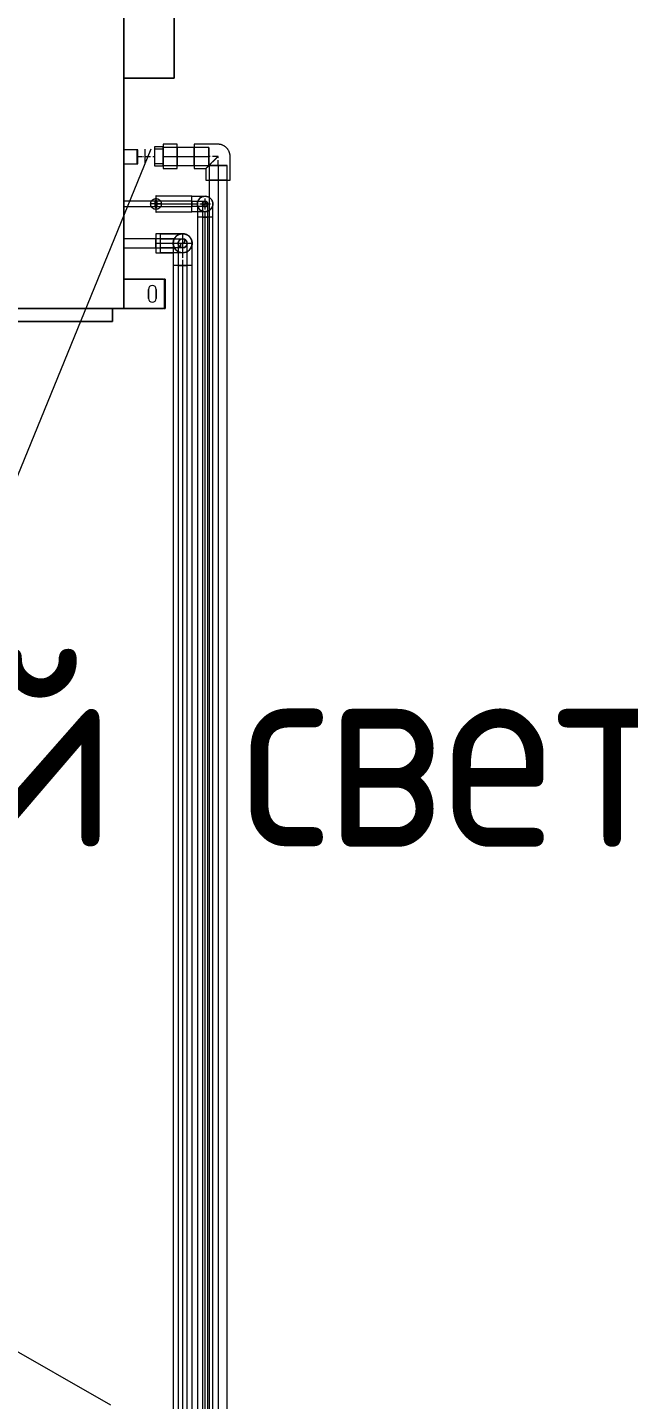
# Model space of a CAD drawing. Header units: millimetres. Extents: x -88595 to 880822, y -1054509 to -148035.
# Drawn here: x 430641 to 431712, y -240855 to -238413 of the extents above; entities that cross this region are included whole.
import ezdxf

# ---------------------------------------------------------------- set-up
doc = ezdxf.new("R2010")
doc.units = ezdxf.units.MM
for name, pattern in [('$7$ADSK_Осевая', [14, 10, -2, 0, -2]), ('$9$ADSK_Осевая', [14, 10, -2, 0, -2]), ('ADSK_Сверху', [4.5, 3, -1.5])]:
    doc.linetypes.add(name, pattern=pattern)
for name, color, linetype, lineweight in [('Аннотация', 7, 'Continuous', 20), ('Изоляция', 7, 'Continuous', 18), ('Линии', 7, 'Continuous', 9), ('Оборудование', 7, 'Continuous', 18), ('Трубопровод', 7, 'Continuous', 18), ('Трубопроводы', 7, 'Continuous', 18)]:
    doc.layers.add(name, color=color, linetype=linetype, lineweight=lineweight)
doc.styles.add('GOST Common_1', font='GOST_Common.ttf', dxfattribs={"width": 0.9, "height": 500})

# ---------------------------------------------------------------- blocks, each defined once
blk = doc.blocks.new('$0$ADSK_Канальный блок кондиционера1 - AD242MJERAB-3267365-В_Координация_3 этаж ОВ3')
at = {"layer": 'Оборудование', "color": 150, "true_color": 0x0080ff}
for p, q in [((525, -697), (525, 0)), ((525, 0), (525, -697)), ((525, -87), (525, -287)), ((525, -287), (525, -87)), ((615, -287), (615, -87)), ((615, -87), (615, -287)), ((525, -287), (615, -287)), ((615, -287), (525, -287)), ((550, -414.5), (525, -414.5)), ((525, -414.5), (525, -439.5)), ((525, -414.5), (525, -439.5)), ((550, -439.5), (550, -414.5)), ((550, -439.5), (550, -414.5)), ((525, -439.5), (550, -439.5)), ((582, -506.25), (525, -506.25)), ((525, -506.25), (525, -515.75)), ((525, -506.25), (525, -515.75)), ((582, -515.75), (582, -506.25)), ((582, -515.75), (582, -506.25)), ((525, -515.75), (582, -515.75)), ((582, -573.06), (525, -573.06)), ((525, -573.06), (525, -588.94)), ((525, -573.06), (525, -588.94)), ((582, -588.94), (582, -573.06)), ((582, -588.94), (582, -573.06)), ((525, -588.94), (582, -588.94)), ((525, -645), (597, -645)), ((596, -645), (525, -645)), ((525, -645), (525, -697)), ((525, -697), (525, -645)), ((596, -645), (597, -645)), ((599, -645), (597, -645)), ((599, -645), (597, -645)), ((597, -645), (597, -697)), ((599, -697), (599, -645)), ((599, -645), (599, -697)), ((569, -663), (569, -679)), ((569, -679), (569, -663)), ((583, -679), (583, -663)), ((583, -663), (583, -679)), ((505, -697), (-555, -697)), ((-555, -697), (505, -697)), ((525, -697), (-525, -697)), ((-525, -697), (525, -697)), ((505, -720), (505, -697)), ((505, -697), (505, -720)), ((525, -697), (596, -697)), ((597, -697), (525, -697)), ((597, -697), (596, -697)), ((597, -697), (599, -697)), ((597, -697), (599, -697)), ((505, -720), (-555, -720)), ((-555, -720), (505, -720))]:
    blk.add_line(p, q, dxfattribs=at)
for centre, start, end in [((576, -663), 0, 180), ((576, -663), 0, 180), ((576, -679), 180, 0), ((576, -679), 180, 0)]:
    blk.add_arc(centre, 7, start, end, dxfattribs=at)
blk = doc.blocks.new('$0$ADSK_МедьПайка_Отвод-гнутая труба - Отвод _гнутая труба_-3197929-В_Координация_3 этаж ОВ3')
at = {"layer": 'Трубопроводы', "color": 190, "true_color": 0x8000ff}
for p, q in [((20290.2, 24339.3), (20290.2, 24334.6)), ((20290.2, 24334.6), (20290.2, 24329.8))]:
    blk.add_line(p, q, dxfattribs=at)
at = {"layer": 'Трубопроводы', "color": 190, "true_color": 0x8000ff, "flags": 128}
for points in [[(20290.2, 24339.3), (20291.2, 24339.3), (20292.1, 24339.3), (20293.1, 24339.3), (20294, 24339.3), (20295, 24339.3), (20295.9, 24339.3), (20296.8, 24339.3), (20297.7, 24339.3), (20298.6, 24339.3), (20299.5, 24339.3), (20300.4, 24339.3), (20301.2, 24339.3), (20302.1, 24339.3), (20302.9, 24339.3), (20303.7, 24339.3), (20304.4, 24339.3), (20305.2, 24339.3), (20305.9, 24339.3), (20306.6, 24339.3), (20307.3, 24339.3), (20307.9, 24339.3), (20308.6, 24339.3), (20309.2, 24339.3), (20309.7, 24339.3), (20310.3, 24339.3), (20310.8, 24339.3), (20311.2, 24339.3), (20311.6, 24339.3), (20312, 24339.3), (20312.4, 24339.3), (20312.7, 24339.3), (20313, 24339.3), (20313.3, 24339.3), (20313.5, 24339.3), (20313.7, 24339.3), (20313.8, 24339.3), (20313.9, 24339.3), (20314, 24339.3), (20314, 24339.3)], [(20314, 24329.8), (20314, 24329.8), (20313.9, 24329.8), (20313.9, 24329.8), (20313.7, 24329.8), (20313.6, 24329.8), (20313.3, 24329.8), (20313.1, 24329.8), (20312.8, 24329.8), (20312.5, 24329.8), (20312.1, 24329.8), (20311.8, 24329.8), (20311.3, 24329.8), (20310.9, 24329.8), (20310.4, 24329.8), (20309.9, 24329.8), (20309.3, 24329.8), (20308.7, 24329.8), (20308.1, 24329.8), (20307.5, 24329.8), (20306.8, 24329.8), (20306.1, 24329.8), (20305.4, 24329.8), (20304.6, 24329.8), (20303.9, 24329.8), (20303.1, 24329.8), (20302.3, 24329.8), (20301.4, 24329.8), (20300.6, 24329.8), (20299.7, 24329.8), (20298.8, 24329.8), (20298, 24329.8), (20297, 24329.8), (20296.1, 24329.8), (20295.2, 24329.8), (20294.3, 24329.8), (20293.3, 24329.8), (20292.4, 24329.8), (20291.4, 24329.8), (20290.5, 24329.8), (20290.2, 24329.8)], [(20309.3, 24334.6), (20309.3, 24334.8), (20309.3, 24334.9), (20309.3, 24335.1), (20309.3, 24335.3), (20309.4, 24335.5), (20309.4, 24335.7), (20309.5, 24335.9), (20309.5, 24336.1), (20309.6, 24336.2), (20309.6, 24336.4), (20309.7, 24336.6), (20309.8, 24336.8), (20309.9, 24336.9), (20310, 24337.1), (20310.1, 24337.2), (20310.2, 24337.4), (20310.3, 24337.6), (20310.4, 24337.7), (20310.6, 24337.8), (20310.7, 24338), (20310.8, 24338.1), (20311, 24338.2), (20311.1, 24338.3), (20311.3, 24338.5), (20311.5, 24338.6), (20311.6, 24338.7), (20311.8, 24338.8), (20312, 24338.8), (20312.1, 24338.9), (20312.3, 24339), (20312.5, 24339.1), (20312.7, 24339.1), (20312.8, 24339.2), (20313, 24339.2), (20313.2, 24339.3), (20313.4, 24339.3), (20313.6, 24339.3), (20313.8, 24339.3), (20314, 24339.3), (20314, 24339.3)], [(20314, 24329.8), (20313.8, 24329.8), (20313.6, 24329.8), (20313.5, 24329.8), (20313.3, 24329.9), (20313.1, 24329.9), (20312.9, 24329.9), (20312.7, 24330), (20312.5, 24330), (20312.3, 24330.1), (20312.2, 24330.2), (20312, 24330.3), (20311.8, 24330.3), (20311.7, 24330.4), (20311.5, 24330.5), (20311.3, 24330.6), (20311.2, 24330.7), (20311, 24330.9), (20310.9, 24331), (20310.7, 24331.1), (20310.6, 24331.2), (20310.5, 24331.4), (20310.4, 24331.5), (20310.2, 24331.7), (20310.1, 24331.8), (20310, 24332), (20309.9, 24332.2), (20309.8, 24332.3), (20309.7, 24332.5), (20309.7, 24332.7), (20309.6, 24332.8), (20309.5, 24333), (20309.5, 24333.2), (20309.4, 24333.4), (20309.4, 24333.6), (20309.3, 24333.8), (20309.3, 24333.9), (20309.3, 24334.1), (20309.3, 24334.3), (20309.3, 24334.5), (20309.3, 24334.6)], [(20314, 24339.3), (20314.2, 24339.3), (20314.4, 24339.3), (20314.6, 24339.3), (20314.8, 24339.3), (20315, 24339.2), (20315.2, 24339.2), (20315.3, 24339.1), (20315.5, 24339.1), (20315.7, 24339), (20315.9, 24338.9), (20316.1, 24338.9), (20316.2, 24338.8), (20316.4, 24338.7), (20316.6, 24338.6), (20316.7, 24338.5), (20316.9, 24338.4), (20317, 24338.3), (20317.2, 24338.1), (20317.3, 24338), (20317.4, 24337.9), (20317.6, 24337.7), (20317.7, 24337.6), (20317.8, 24337.4), (20317.9, 24337.3), (20318, 24337.1), (20318.1, 24337), (20318.2, 24336.8), (20318.3, 24336.6), (20318.4, 24336.5), (20318.5, 24336.3), (20318.5, 24336.1), (20318.6, 24335.9), (20318.6, 24335.7), (20318.7, 24335.6), (20318.7, 24335.4), (20318.7, 24335.2), (20318.8, 24335), (20318.8, 24334.8), (20318.8, 24334.6), (20318.8, 24334.6)], [(20318.8, 24334.6), (20318.8, 24334.4), (20318.8, 24334.2), (20318.8, 24334), (20318.7, 24333.8), (20318.7, 24333.6), (20318.6, 24333.4), (20318.6, 24333.2), (20318.5, 24333.1), (20318.5, 24332.9), (20318.4, 24332.7), (20318.3, 24332.5), (20318.2, 24332.4), (20318.2, 24332.2), (20318.1, 24332), (20318, 24331.9), (20317.8, 24331.7), (20317.7, 24331.6), (20317.6, 24331.4), (20317.5, 24331.3), (20317.3, 24331.1), (20317.2, 24331), (20317.1, 24330.9), (20316.9, 24330.8), (20316.8, 24330.7), (20316.6, 24330.6), (20316.4, 24330.5), (20316.3, 24330.4), (20316.1, 24330.3), (20315.9, 24330.2), (20315.7, 24330.1), (20315.6, 24330.1), (20315.4, 24330), (20315.2, 24330), (20315, 24329.9), (20314.8, 24329.9), (20314.6, 24329.8), (20314.5, 24329.8), (20314.3, 24329.8), (20314.1, 24329.8), (20314, 24329.8)]]:
    blk.add_lwpolyline(points, dxfattribs=at)
at = {"layer": 'Трубопроводы', "color": 190, "true_color": 0x8000ff}
for start, end in [(0, 180), (180, 0)]:
    blk.add_arc((20314, 24334.6), 4.76, start, end, dxfattribs=at)
blk = doc.blocks.new('$0$ADSK_МедьПайка_Отвод-гнутая труба - Отвод _гнутая труба_-V34-В_Координация_3 этаж ОВ3')
at = {"layer": 'Трубопроводы', "color": 190, "true_color": 0x8000ff}
for p, q in [((20309.3, 24310.8), (20314, 24310.8)), ((20314, 24310.8), (20318.8, 24310.8))]:
    blk.add_line(p, q, dxfattribs=at)
at = {"layer": 'Трубопроводы', "color": 190, "true_color": 0x8000ff, "flags": 128}
for points in [[(20309.3, 24334.6), (20309.3, 24334.5), (20309.3, 24334.5), (20309.3, 24334.4), (20309.3, 24334.3), (20309.3, 24334.1), (20309.3, 24333.9), (20309.3, 24333.6), (20309.3, 24333.4), (20309.3, 24333), (20309.3, 24332.7), (20309.3, 24332.3), (20309.3, 24331.9), (20309.3, 24331.4), (20309.3, 24330.9), (20309.3, 24330.4), (20309.3, 24329.9), (20309.3, 24329.3), (20309.3, 24328.7), (20309.3, 24328), (20309.3, 24327.3), (20309.3, 24326.6), (20309.3, 24325.9), (20309.3, 24325.2), (20309.3, 24324.4), (20309.3, 24323.6), (20309.3, 24322.8), (20309.3, 24322), (20309.3, 24321.1), (20309.3, 24320.3), (20309.3, 24319.4), (20309.3, 24318.5), (20309.3, 24317.6), (20309.3, 24316.7), (20309.3, 24315.7), (20309.3, 24314.8), (20309.3, 24313.9), (20309.3, 24312.9), (20309.3, 24312), (20309.3, 24311), (20309.3, 24310.8)], [(20318.8, 24310.8), (20318.8, 24311.7), (20318.8, 24312.7), (20318.8, 24313.6), (20318.8, 24314.6), (20318.8, 24315.5), (20318.8, 24316.4), (20318.8, 24317.3), (20318.8, 24318.2), (20318.8, 24319.1), (20318.8, 24320), (20318.8, 24320.9), (20318.8, 24321.8), (20318.8, 24322.6), (20318.8, 24323.4), (20318.8, 24324.2), (20318.8, 24325), (20318.8, 24325.7), (20318.8, 24326.5), (20318.8, 24327.2), (20318.8, 24327.8), (20318.8, 24328.5), (20318.8, 24329.1), (20318.8, 24329.7), (20318.8, 24330.3), (20318.8, 24330.8), (20318.8, 24331.3), (20318.8, 24331.8), (20318.8, 24332.2), (20318.8, 24332.6), (20318.8, 24332.9), (20318.8, 24333.3), (20318.8, 24333.6), (20318.8, 24333.8), (20318.8, 24334), (20318.8, 24334.2), (20318.8, 24334.4), (20318.8, 24334.5), (20318.8, 24334.5), (20318.8, 24334.6)]]:
    blk.add_lwpolyline(points, dxfattribs=at)
at = {"layer": 'Трубопроводы', "color": 190, "true_color": 0x8000ff}
for start, end in [(90, 270), (270, 90)]:
    blk.add_arc((20314, 24334.6), 4.76, start, end, dxfattribs=at)
blk = doc.blocks.new('$0$ADSK_МедьПайка_Отвод-гнутая труба - Отвод _гнутая труба_-3197924-В_Координация_3 этаж ОВ3')
at = {"layer": 'Трубопроводы', "color": 134, "true_color": 0x00a6a6}
for p, q in [((20229.3, 24272.5), (20229.3, 24264.6)), ((20229.3, 24264.6), (20229.3, 24256.6))]:
    blk.add_line(p, q, dxfattribs=at)
at = {"layer": 'Трубопроводы', "color": 134, "true_color": 0x00a6a6, "flags": 128}
for points in [[(20229.3, 24272.5), (20230.9, 24272.5), (20232.5, 24272.5), (20234.1, 24272.5), (20235.6, 24272.5), (20237.2, 24272.5), (20238.8, 24272.5), (20240.3, 24272.5), (20241.8, 24272.5), (20243.3, 24272.5), (20244.8, 24272.5), (20246.2, 24272.5), (20247.7, 24272.5), (20249.1, 24272.5), (20250.4, 24272.5), (20251.7, 24272.5), (20253, 24272.5), (20254.3, 24272.5), (20255.5, 24272.5), (20256.7, 24272.5), (20257.8, 24272.5), (20258.9, 24272.5), (20259.9, 24272.5), (20260.9, 24272.5), (20261.8, 24272.5), (20262.7, 24272.5), (20263.6, 24272.5), (20264.3, 24272.5), (20265.1, 24272.5), (20265.7, 24272.5), (20266.3, 24272.5), (20266.9, 24272.5), (20267.4, 24272.5), (20267.8, 24272.5), (20268.1, 24272.5), (20268.4, 24272.5), (20268.7, 24272.5), (20268.9, 24272.5), (20269, 24272.5), (20269, 24272.5)], [(20261.1, 24264.6), (20261.1, 24264.9), (20261.1, 24265.2), (20261.1, 24265.5), (20261.2, 24265.8), (20261.2, 24266.1), (20261.3, 24266.4), (20261.4, 24266.8), (20261.5, 24267.1), (20261.6, 24267.4), (20261.7, 24267.7), (20261.8, 24267.9), (20262, 24268.2), (20262.1, 24268.5), (20262.3, 24268.8), (20262.5, 24269), (20262.7, 24269.3), (20262.9, 24269.6), (20263.1, 24269.8), (20263.3, 24270), (20263.5, 24270.3), (20263.7, 24270.5), (20264, 24270.7), (20264.2, 24270.9), (20264.5, 24271.1), (20264.7, 24271.2), (20265, 24271.4), (20265.3, 24271.6), (20265.6, 24271.7), (20265.9, 24271.8), (20266.1, 24272), (20266.4, 24272.1), (20266.7, 24272.2), (20267.1, 24272.3), (20267.4, 24272.3), (20267.7, 24272.4), (20268, 24272.4), (20268.3, 24272.5), (20268.6, 24272.5), (20268.9, 24272.5), (20269, 24272.5)], [(20269, 24272.5), (20269.3, 24272.5), (20269.7, 24272.5), (20270, 24272.4), (20270.3, 24272.4), (20270.6, 24272.3), (20270.9, 24272.3), (20271.2, 24272.2), (20271.5, 24272.1), (20271.8, 24272), (20272.1, 24271.9), (20272.4, 24271.7), (20272.7, 24271.6), (20273, 24271.5), (20273.2, 24271.3), (20273.5, 24271.1), (20273.8, 24270.9), (20274, 24270.7), (20274.3, 24270.5), (20274.5, 24270.3), (20274.7, 24270.1), (20274.9, 24269.9), (20275.1, 24269.6), (20275.3, 24269.4), (20275.5, 24269.1), (20275.7, 24268.9), (20275.9, 24268.6), (20276, 24268.3), (20276.2, 24268), (20276.3, 24267.7), (20276.4, 24267.4), (20276.5, 24267.1), (20276.6, 24266.8), (20276.7, 24266.5), (20276.8, 24266.2), (20276.8, 24265.9), (20276.9, 24265.6), (20276.9, 24265.3), (20277, 24265), (20277, 24264.6), (20277, 24264.6)], [(20269, 24256.6), (20269, 24256.6), (20268.9, 24256.6), (20268.7, 24256.6), (20268.5, 24256.6), (20268.2, 24256.6), (20267.9, 24256.6), (20267.5, 24256.6), (20267, 24256.6), (20266.5, 24256.6), (20265.9, 24256.6), (20265.2, 24256.6), (20264.5, 24256.6), (20263.8, 24256.6), (20263, 24256.6), (20262.1, 24256.6), (20261.2, 24256.6), (20260.2, 24256.6), (20259.2, 24256.6), (20258.1, 24256.6), (20257, 24256.6), (20255.8, 24256.6), (20254.6, 24256.6), (20253.4, 24256.6), (20252.1, 24256.6), (20250.8, 24256.6), (20249.4, 24256.6), (20248, 24256.6), (20246.6, 24256.6), (20245.2, 24256.6), (20243.7, 24256.6), (20242.2, 24256.6), (20240.7, 24256.6), (20239.2, 24256.6), (20237.6, 24256.6), (20236.1, 24256.6), (20234.5, 24256.6), (20232.9, 24256.6), (20231.3, 24256.6), (20229.8, 24256.6), (20229.3, 24256.6)], [(20269, 24256.6), (20268.7, 24256.6), (20268.4, 24256.6), (20268.1, 24256.7), (20267.8, 24256.7), (20267.4, 24256.8), (20267.1, 24256.8), (20266.8, 24256.9), (20266.5, 24257), (20266.2, 24257.1), (20265.9, 24257.2), (20265.6, 24257.4), (20265.4, 24257.5), (20265.1, 24257.7), (20264.8, 24257.8), (20264.5, 24258), (20264.3, 24258.2), (20264, 24258.4), (20263.8, 24258.6), (20263.6, 24258.8), (20263.3, 24259), (20263.1, 24259.3), (20262.9, 24259.5), (20262.7, 24259.8), (20262.5, 24260), (20262.3, 24260.3), (20262.2, 24260.5), (20262, 24260.8), (20261.9, 24261.1), (20261.7, 24261.4), (20261.6, 24261.7), (20261.5, 24262), (20261.4, 24262.3), (20261.3, 24262.6), (20261.3, 24262.9), (20261.2, 24263.2), (20261.2, 24263.5), (20261.1, 24263.8), (20261.1, 24264.2), (20261.1, 24264.5), (20261.1, 24264.6)], [(20277, 24264.6), (20277, 24264.2), (20276.9, 24263.9), (20276.9, 24263.6), (20276.9, 24263.3), (20276.8, 24263), (20276.7, 24262.7), (20276.7, 24262.4), (20276.6, 24262.1), (20276.5, 24261.8), (20276.3, 24261.5), (20276.2, 24261.2), (20276.1, 24260.9), (20275.9, 24260.6), (20275.8, 24260.3), (20275.6, 24260.1), (20275.4, 24259.8), (20275.2, 24259.6), (20275, 24259.3), (20274.8, 24259.1), (20274.6, 24258.9), (20274.3, 24258.6), (20274.1, 24258.4), (20273.8, 24258.2), (20273.6, 24258.1), (20273.3, 24257.9), (20273, 24257.7), (20272.8, 24257.6), (20272.5, 24257.4), (20272.2, 24257.3), (20271.9, 24257.2), (20271.6, 24257.1), (20271.3, 24257), (20271, 24256.9), (20270.7, 24256.8), (20270.4, 24256.7), (20270.1, 24256.7), (20269.7, 24256.7), (20269.4, 24256.6), (20269.1, 24256.6), (20269, 24256.6)]]:
    blk.add_lwpolyline(points, dxfattribs=at)
at = {"layer": 'Трубопроводы', "color": 134, "true_color": 0x00a6a6}
for start, end in [(0, 180), (180, 0)]:
    blk.add_arc((20269, 24264.6), 7.94, start, end, dxfattribs=at)
blk = doc.blocks.new('$0$ADSK_МедьПайка_Отвод-гнутая труба - Отвод _гнутая труба_-V36-В_Координация_3 этаж ОВ3')
at = {"layer": 'Трубопроводы', "color": 134, "true_color": 0x00a6a6}
for p, q in [((20261.1, 24224.9), (20269, 24224.9)), ((20269, 24224.9), (20277, 24224.9))]:
    blk.add_line(p, q, dxfattribs=at)
at = {"layer": 'Трубопроводы', "color": 134, "true_color": 0x00a6a6, "flags": 128}
for points in [[(20261.1, 24264.6), (20261.1, 24264.5), (20261.1, 24264.4), (20261.1, 24264.3), (20261.1, 24264.1), (20261.1, 24263.8), (20261.1, 24263.4), (20261.1, 24263), (20261.1, 24262.5), (20261.1, 24262), (20261.1, 24261.4), (20261.1, 24260.8), (20261.1, 24260.1), (20261.1, 24259.3), (20261.1, 24258.5), (20261.1, 24257.6), (20261.1, 24256.7), (20261.1, 24255.7), (20261.1, 24254.7), (20261.1, 24253.6), (20261.1, 24252.5), (20261.1, 24251.4), (20261.1, 24250.2), (20261.1, 24248.9), (20261.1, 24247.6), (20261.1, 24246.3), (20261.1, 24245), (20261.1, 24243.6), (20261.1, 24242.2), (20261.1, 24240.7), (20261.1, 24239.2), (20261.1, 24237.8), (20261.1, 24236.2), (20261.1, 24234.7), (20261.1, 24233.2), (20261.1, 24231.6), (20261.1, 24230), (20261.1, 24228.5), (20261.1, 24226.9), (20261.1, 24225.3), (20261.1, 24224.9)], [(20277, 24224.9), (20277, 24226.4), (20277, 24228), (20277, 24229.6), (20277, 24231.2), (20277, 24232.7), (20277, 24234.3), (20277, 24235.8), (20277, 24237.3), (20277, 24238.8), (20277, 24240.3), (20277, 24241.8), (20277, 24243.2), (20277, 24244.6), (20277, 24245.9), (20277, 24247.3), (20277, 24248.6), (20277, 24249.8), (20277, 24251), (20277, 24252.2), (20277, 24253.3), (20277, 24254.4), (20277, 24255.5), (20277, 24256.4), (20277, 24257.4), (20277, 24258.3), (20277, 24259.1), (20277, 24259.9), (20277, 24260.6), (20277, 24261.3), (20277, 24261.9), (20277, 24262.4), (20277, 24262.9), (20277, 24263.3), (20277, 24263.7), (20277, 24264), (20277, 24264.2), (20277, 24264.4), (20277, 24264.5), (20277, 24264.6)]]:
    blk.add_lwpolyline(points, dxfattribs=at)
at = {"layer": 'Трубопроводы', "color": 134, "true_color": 0x00a6a6}
for start, end in [(90, 270), (270, 90)]:
    blk.add_arc((20269, 24264.6), 7.94, start, end, dxfattribs=at)
blk = doc.blocks.new('$0$ADSK_Полипропилен_Отвод - Универсальный-3258870-В_Координация_3 этаж ОВ3')
at = {"layer": 'Трубопроводы', "color": 24, "true_color": 0xa52900}
for p, q in [((-21.5, 42.5), (-21.5, 21.5)), ((21.5, 42.5), (-21.5, 42.5)), ((21.5, 42.5), (-21.5, 42.5)), ((-16, 42.5), (-16, 16.5)), ((-16, 42.5), (0, 42.5)), ((0, 42.5), (16, 42.5)), ((16, 16.5), (16, 42.5)), ((21.5, 0), (21.5, 42.5)), ((-21.5, 21.5), (-42.5, 21.5)), ((-42.5, 21.5), (-42.5, -21.5)), ((-42.5, 21.5), (-42.5, -21.5)), ((-16.5, 16), (-42.5, 16)), ((-42.5, 0), (-42.5, 16)), ((-16.5, 16), (-16.5, 0)), ((-16.5, 0), (-16.5, -16)), ((0, 16.5), (-16, 16.5)), ((16, 16.5), (0, 16.5)), ((-42.5, -16), (-42.5, 0)), ((-42.5, -16), (-16.5, -16)), ((-42.5, -21.5), (0, -21.5))]:
    blk.add_line(p, q, dxfattribs=at)
at = {"layer": 'Трубопроводы', "color": 24, "true_color": 0xa52900, "flags": 128}
blk.add_lwpolyline([(0, -21.5), (0.9, -21.5), (1.7, -21.4), (2.6, -21.3), (3.4, -21.2), (4.3, -21.1), (5.1, -20.9), (5.9, -20.7), (6.8, -20.4), (7.6, -20.1), (8.4, -19.8), (9.2, -19.5), (9.9, -19.1), (10.7, -18.7), (11.4, -18.2), (12.1, -17.7), (12.8, -17.2), (13.5, -16.7), (14.2, -16.2), (14.8, -15.6), (15.4, -15), (16, -14.4), (16.6, -13.7), (17.1, -13), (17.6, -12.3), (18.1, -11.6), (18.5, -10.9), (19, -10.1), (19.4, -9.4), (19.7, -8.6), (20, -7.8), (20.3, -7), (20.6, -6.2), (20.8, -5.3), (21, -4.5), (21.2, -3.7), (21.3, -2.8), (21.4, -1.9), (21.5, -1.1), (21.5, -0.2), (21.5, 0)], dxfattribs=at)
at = {"layer": 'Трубопроводы', "color": 24, "true_color": 0xa52900}
for points, knots in [([(0, 0), (-1.2, 1.2), (-3.6, 3.6), (-6.6, 6.6), (-8.9, 8.9), (-10.6, 10.6), (-12, 12), (-13.1, 13.1), (-13.9, 13.9), (-14.6, 14.6), (-15.4, 15.4), (-16.1, 16.1), (-16.8, 16.8), (-17.5, 17.5), (-18.1, 18.1), (-18.7, 18.7), (-19.2, 19.2), (-19.7, 19.7), (-20.3, 20.3), (-20.9, 20.9), (-21.4, 21.4), (-21.5, 21.5), (-21.5, 21.5)], [0, 0, 0, 0, 0.125, 0.25, 0.3125, 0.375, 0.4375, 0.46875, 0.5, 0.53125, 0.5625, 0.59375, 0.625, 0.65625, 0.6875, 0.71875, 0.75, 0.78125, 0.8125, 0.875, 0.9375, 1, 1, 1, 1]), ([(-21.5, 21.5), (-21.5, 21.5), (-21.4, 21.4), (-20.9, 20.9), (-20.3, 20.3), (-19.7, 19.7), (-19.2, 19.2), (-18.7, 18.7), (-18.1, 18.1), (-17.5, 17.5), (-16.8, 16.8), (-16.1, 16.1), (-15.4, 15.4), (-14.6, 14.6), (-13.9, 13.9), (-13.1, 13.1), (-12, 12), (-10.6, 10.6), (-8.9, 8.9), (-6.6, 6.6), (-3.6, 3.6), (-1.2, 1.2), (0, 0)], [0, 0, 0, 0, 0.0625, 0.125, 0.1875, 0.21875, 0.25, 0.28125, 0.3125, 0.34375, 0.375, 0.40625, 0.4375, 0.46875, 0.5, 0.53125, 0.5625, 0.625, 0.6875, 0.75, 0.875, 1, 1, 1, 1])]:
    blk.add_open_spline(points, degree=3, knots=knots, dxfattribs=at)
blk = doc.blocks.new('3 этаж')
at = {"layer": 'Линии', "linetype": 'ADSK_Сверху', "ltscale": 100}
blk.add_line((434203.9, 690398.9), (453848.9, 679173.9), dxfattribs=at)
at = {"layer": 'Аннотация', "style": 'GOST Common_1', "width": 0.9}
for s, p in [('Второй', (441354, 686554.8)), ('свет', (442901.8, 686554.8))]:
    blk.add_text(s, height=350, dxfattribs=at).set_placement(p)

msp = doc.modelspace()

# ---------------------------------------------------------------- linework, layer by layer
at = {"layer": 'Аннотация'}
msp.add_line((430860.7, -238629.8), (430506, -239496.7), dxfattribs=at)
at = {"layer": 'Изоляция', "color": 190, "true_color": 0x8000ff}
for p, q in [((430870.3, -238712.6), (430869.3, -238712.6)), ((430869.3, -238712.6), (430869.3, -238741.7)), ((430870.3, -238741.7), (430870.3, -238712.6)), ((430933.5, -238713.4), (430870.3, -238713.4)), ((430933.5, -238740.9), (430933.5, -238713.4)), ((430869.3, -238741.7), (430870.3, -238741.7)), ((430870.3, -238740.9), (430933.5, -238740.9)), ((430943.5, -238750.9), (430943.5, -243593.4)), ((430971, -238750.9), (430943.5, -238750.9)), ((430971, -243593.4), (430971, -238750.9))]:
    msp.add_line(p, q, dxfattribs=at)
at = {"layer": 'Изоляция', "color": 134, "true_color": 0x00a6a6}
for p, q in [((430917.2, -238780.2), (430869.3, -238780.2)), ((430869.3, -238780.2), (430869.3, -238814.1)), ((430877.6, -238814.1), (430877.6, -238780.2)), ((430869.3, -238814.1), (430900.3, -238814.1)), ((430900.3, -238836.8), (430900.3, -243537)), ((430934.2, -238836.8), (430900.3, -238836.8)), ((430934.2, -243537), (430934.2, -238836.8))]:
    msp.add_line(p, q, dxfattribs=at)
at = {"layer": 'Изоляция', "color": 190, "true_color": 0x8000ff, "flags": 128}
for points in [[(430933.5, -238713.4), (430934.4, -238713.4), (430935.4, -238713.4), (430936.3, -238713.4), (430937.3, -238713.4), (430938.2, -238713.4), (430939.1, -238713.4), (430940, -238713.4), (430941, -238713.4), (430941.9, -238713.4), (430942.7, -238713.4), (430943.6, -238713.4), (430944.5, -238713.4), (430945.3, -238713.4), (430946.1, -238713.4), (430946.9, -238713.4), (430947.7, -238713.4), (430948.4, -238713.4), (430949.2, -238713.4), (430949.9, -238713.4), (430950.5, -238713.4), (430951.2, -238713.4), (430951.8, -238713.4), (430952.4, -238713.4), (430953, -238713.4), (430953.5, -238713.4), (430954, -238713.4), (430954.5, -238713.4), (430954.9, -238713.4), (430955.3, -238713.4), (430955.7, -238713.4), (430956, -238713.4), (430956.3, -238713.4), (430956.5, -238713.4), (430956.7, -238713.4), (430956.9, -238713.4), (430957.1, -238713.4), (430957.2, -238713.4), (430957.2, -238713.4), (430957.3, -238713.4)], [(430943.5, -238727.1), (430943.5, -238726.6), (430943.6, -238726), (430943.6, -238725.5), (430943.7, -238724.9), (430943.8, -238724.4), (430943.9, -238723.9), (430944, -238723.3), (430944.2, -238722.8), (430944.4, -238722.3), (430944.6, -238721.8), (430944.8, -238721.3), (430945.1, -238720.8), (430945.3, -238720.3), (430945.6, -238719.8), (430945.9, -238719.4), (430946.2, -238718.9), (430946.6, -238718.5), (430946.9, -238718.1), (430947.3, -238717.7), (430947.7, -238717.3), (430948.1, -238716.9), (430948.5, -238716.5), (430948.9, -238716.2), (430949.4, -238715.9), (430949.8, -238715.6), (430950.3, -238715.3), (430950.8, -238715), (430951.3, -238714.8), (430951.8, -238714.5), (430952.3, -238714.3), (430952.8, -238714.1), (430953.3, -238714), (430953.9, -238713.8), (430954.4, -238713.7), (430954.9, -238713.6), (430955.5, -238713.5), (430956, -238713.4), (430956.6, -238713.4), (430957.1, -238713.4), (430957.3, -238713.4)], [(430957.3, -238713.4), (430957.8, -238713.4), (430958.4, -238713.4), (430958.9, -238713.5), (430959.5, -238713.6), (430960, -238713.7), (430960.5, -238713.8), (430961.1, -238713.9), (430961.6, -238714.1), (430962.1, -238714.3), (430962.6, -238714.5), (430963.1, -238714.7), (430963.6, -238714.9), (430964.1, -238715.2), (430964.6, -238715.5), (430965, -238715.8), (430965.5, -238716.1), (430965.9, -238716.4), (430966.3, -238716.8), (430966.7, -238717.2), (430967.1, -238717.6), (430967.5, -238718), (430967.9, -238718.4), (430968.2, -238718.8), (430968.5, -238719.2), (430968.8, -238719.7), (430969.1, -238720.2), (430969.4, -238720.7), (430969.7, -238721.1), (430969.9, -238721.6), (430970.1, -238722.2), (430970.3, -238722.7), (430970.5, -238723.2), (430970.6, -238723.7), (430970.7, -238724.3), (430970.8, -238724.8), (430970.9, -238725.3), (430971, -238725.9), (430971, -238726.4), (430971, -238727), (430971, -238727.1)], [(430957.3, -238740.9), (430957.2, -238740.9), (430957.2, -238740.9), (430957.1, -238740.9), (430957, -238740.9), (430956.8, -238740.9), (430956.6, -238740.9), (430956.3, -238740.9), (430956.1, -238740.9), (430955.7, -238740.9), (430955.4, -238740.9), (430955, -238740.9), (430954.6, -238740.9), (430954.1, -238740.9), (430953.6, -238740.9), (430953.1, -238740.9), (430952.6, -238740.9), (430952, -238740.9), (430951.4, -238740.9), (430950.7, -238740.9), (430950, -238740.9), (430949.4, -238740.9), (430948.6, -238740.9), (430947.9, -238740.9), (430947.1, -238740.9), (430946.3, -238740.9), (430945.5, -238740.9), (430944.7, -238740.9), (430943.8, -238740.9), (430943, -238740.9), (430942.1, -238740.9), (430941.2, -238740.9), (430940.3, -238740.9), (430939.4, -238740.9), (430938.4, -238740.9), (430937.5, -238740.9), (430936.6, -238740.9), (430935.6, -238740.9), (430934.7, -238740.9), (430933.7, -238740.9), (430933.5, -238740.9)], [(430957.3, -238740.9), (430956.7, -238740.9), (430956.2, -238740.9), (430955.6, -238740.8), (430955.1, -238740.7), (430954.5, -238740.6), (430954, -238740.5), (430953.5, -238740.4), (430952.9, -238740.2), (430952.4, -238740), (430951.9, -238739.8), (430951.4, -238739.6), (430950.9, -238739.3), (430950.4, -238739.1), (430950, -238738.8), (430949.5, -238738.5), (430949.1, -238738.2), (430948.6, -238737.8), (430948.2, -238737.5), (430947.8, -238737.1), (430947.4, -238736.7), (430947, -238736.3), (430946.7, -238735.9), (430946.3, -238735.5), (430946, -238735), (430945.7, -238734.6), (430945.4, -238734.1), (430945.1, -238733.6), (430944.9, -238733.1), (430944.7, -238732.6), (430944.4, -238732.1), (430944.3, -238731.6), (430944.1, -238731.1), (430943.9, -238730.6), (430943.8, -238730), (430943.7, -238729.5), (430943.6, -238728.9), (430943.6, -238728.4), (430943.5, -238727.8), (430943.5, -238727.3), (430943.5, -238727.1)], [(430943.5, -238727.1), (430943.5, -238727.2), (430943.5, -238727.2), (430943.5, -238727.3), (430943.5, -238727.4), (430943.5, -238727.6), (430943.5, -238727.8), (430943.5, -238728.1), (430943.5, -238728.3), (430943.5, -238728.7), (430943.5, -238729), (430943.5, -238729.4), (430943.5, -238729.8), (430943.5, -238730.3), (430943.5, -238730.8), (430943.5, -238731.3), (430943.5, -238731.8), (430943.5, -238732.4), (430943.5, -238733), (430943.5, -238733.7), (430943.5, -238734.4), (430943.5, -238735.1), (430943.5, -238735.8), (430943.5, -238736.5), (430943.5, -238737.3), (430943.5, -238738.1), (430943.5, -238738.9), (430943.5, -238739.7), (430943.5, -238740.6), (430943.5, -238741.4), (430943.5, -238742.3), (430943.5, -238743.2), (430943.5, -238744.1), (430943.5, -238745), (430943.5, -238746), (430943.5, -238746.9), (430943.5, -238747.8), (430943.5, -238748.8), (430943.5, -238749.7), (430943.5, -238750.7), (430943.5, -238750.9)], [(430971, -238727.1), (430971, -238727.7), (430971, -238728.2), (430970.9, -238728.8), (430970.9, -238729.3), (430970.8, -238729.9), (430970.6, -238730.4), (430970.5, -238730.9), (430970.3, -238731.5), (430970.1, -238732), (430969.9, -238732.5), (430969.7, -238733), (430969.5, -238733.5), (430969.2, -238734), (430968.9, -238734.4), (430968.6, -238734.9), (430968.3, -238735.4), (430968, -238735.8), (430967.6, -238736.2), (430967.2, -238736.6), (430966.9, -238737), (430966.5, -238737.4), (430966, -238737.7), (430965.6, -238738.1), (430965.2, -238738.4), (430964.7, -238738.7), (430964.2, -238739), (430963.8, -238739.3), (430963.3, -238739.5), (430962.8, -238739.8), (430962.3, -238740), (430961.7, -238740.2), (430961.2, -238740.3), (430960.7, -238740.5), (430960.1, -238740.6), (430959.6, -238740.7), (430959.1, -238740.8), (430958.5, -238740.8), (430958, -238740.9), (430957.4, -238740.9), (430957.3, -238740.9)], [(430971, -238750.9), (430971, -238750), (430971, -238749), (430971, -238748.1), (430971, -238747.1), (430971, -238746.2), (430971, -238745.3), (430971, -238744.4), (430971, -238743.5), (430971, -238742.6), (430971, -238741.7), (430971, -238740.8), (430971, -238739.9), (430971, -238739.1), (430971, -238738.3), (430971, -238737.5), (430971, -238736.7), (430971, -238736), (430971, -238735.2), (430971, -238734.5), (430971, -238733.9), (430971, -238733.2), (430971, -238732.6), (430971, -238732), (430971, -238731.4), (430971, -238730.9), (430971, -238730.4), (430971, -238729.9), (430971, -238729.5), (430971, -238729.1), (430971, -238728.8), (430971, -238728.4), (430971, -238728.1), (430971, -238727.9), (430971, -238727.7), (430971, -238727.5), (430971, -238727.3), (430971, -238727.2), (430971, -238727.2), (430971, -238727.1)]]:
    msp.add_lwpolyline(points, dxfattribs=at)
at = {"layer": 'Изоляция', "color": 134, "true_color": 0x00a6a6, "flags": 128}
for points in [[(430877.6, -238780.2), (430879.2, -238780.2), (430880.7, -238780.2), (430882.3, -238780.2), (430883.9, -238780.2), (430885.5, -238780.2), (430887, -238780.2), (430888.5, -238780.2), (430890.1, -238780.2), (430891.6, -238780.2), (430893, -238780.2), (430894.5, -238780.2), (430895.9, -238780.2), (430897.3, -238780.2), (430898.7, -238780.2), (430900, -238780.2), (430901.3, -238780.2), (430902.5, -238780.2), (430903.7, -238780.2), (430904.9, -238780.2), (430906, -238780.2), (430907.1, -238780.2), (430908.2, -238780.2), (430909.2, -238780.2), (430910.1, -238780.2), (430911, -238780.2), (430911.8, -238780.2), (430912.6, -238780.2), (430913.3, -238780.2), (430914, -238780.2), (430914.6, -238780.2), (430915.1, -238780.2), (430915.6, -238780.2), (430916, -238780.2), (430916.4, -238780.2), (430916.7, -238780.2), (430916.9, -238780.2), (430917.1, -238780.2), (430917.2, -238780.2), (430917.3, -238780.2)], [(430900.3, -238797.1), (430900.3, -238796.5), (430900.4, -238795.8), (430900.5, -238795.1), (430900.5, -238794.4), (430900.7, -238793.8), (430900.8, -238793.1), (430901, -238792.5), (430901.2, -238791.8), (430901.4, -238791.2), (430901.7, -238790.5), (430901.9, -238789.9), (430902.2, -238789.3), (430902.6, -238788.7), (430902.9, -238788.1), (430903.3, -238787.6), (430903.7, -238787), (430904.1, -238786.5), (430904.5, -238786), (430905, -238785.5), (430905.5, -238785), (430906, -238784.5), (430906.5, -238784.1), (430907, -238783.7), (430907.6, -238783.3), (430908.1, -238782.9), (430908.7, -238782.5), (430909.3, -238782.2), (430909.9, -238781.9), (430910.5, -238781.6), (430911.1, -238781.4), (430911.8, -238781.1), (430912.4, -238780.9), (430913.1, -238780.7), (430913.7, -238780.6), (430914.4, -238780.4), (430915.1, -238780.3), (430915.7, -238780.3), (430916.4, -238780.2), (430917.1, -238780.2), (430917.3, -238780.2)], [(430917.3, -238780.2), (430917.9, -238780.2), (430918.6, -238780.3), (430919.3, -238780.3), (430920, -238780.4), (430920.6, -238780.5), (430921.3, -238780.7), (430921.9, -238780.9), (430922.6, -238781.1), (430923.2, -238781.3), (430923.9, -238781.5), (430924.5, -238781.8), (430925.1, -238782.1), (430925.7, -238782.4), (430926.3, -238782.8), (430926.8, -238783.2), (430927.4, -238783.6), (430927.9, -238784), (430928.4, -238784.4), (430928.9, -238784.9), (430929.4, -238785.3), (430929.9, -238785.8), (430930.3, -238786.3), (430930.7, -238786.9), (430931.1, -238787.4), (430931.5, -238788), (430931.9, -238788.6), (430932.2, -238789.2), (430932.5, -238789.8), (430932.8, -238790.4), (430933.1, -238791), (430933.3, -238791.6), (430933.5, -238792.3), (430933.7, -238792.9), (430933.8, -238793.6), (430934, -238794.3), (430934.1, -238794.9), (430934.1, -238795.6), (430934.2, -238796.3), (430934.2, -238797), (430934.2, -238797.1)], [(430917.3, -238814.1), (430917.2, -238814.1), (430917.1, -238814.1), (430917, -238814.1), (430916.8, -238814.1), (430916.5, -238814.1), (430916.1, -238814.1), (430915.7, -238814.1), (430915.3, -238814.1), (430914.7, -238814.1), (430914.1, -238814.1), (430913.5, -238814.1), (430912.8, -238814.1), (430912, -238814.1), (430911.2, -238814.1), (430910.3, -238814.1), (430909.4, -238814.1), (430908.4, -238814.1), (430907.4, -238814.1), (430906.3, -238814.1), (430905.2, -238814.1), (430904.1, -238814.1), (430902.9, -238814.1), (430901.6, -238814.1), (430900.3, -238814.1), (430899, -238814.1), (430897.7, -238814.1), (430896.3, -238814.1), (430894.9, -238814.1), (430893.4, -238814.1), (430892, -238814.1), (430890.5, -238814.1), (430889, -238814.1), (430887.4, -238814.1), (430885.9, -238814.1), (430884.3, -238814.1), (430882.7, -238814.1), (430881.2, -238814.1), (430879.6, -238814.1), (430878, -238814.1), (430877.6, -238814.1)], [(430917.3, -238814.1), (430916.6, -238814.1), (430915.9, -238814), (430915.2, -238814), (430914.6, -238813.9), (430913.9, -238813.7), (430913.2, -238813.6), (430912.6, -238813.4), (430911.9, -238813.2), (430911.3, -238813), (430910.7, -238812.7), (430910.1, -238812.5), (430909.4, -238812.2), (430908.9, -238811.8), (430908.3, -238811.5), (430907.7, -238811.1), (430907.2, -238810.7), (430906.6, -238810.3), (430906.1, -238809.9), (430905.6, -238809.4), (430905.1, -238808.9), (430904.7, -238808.4), (430904.2, -238807.9), (430903.8, -238807.4), (430903.4, -238806.9), (430903, -238806.3), (430902.7, -238805.7), (430902.3, -238805.1), (430902, -238804.5), (430901.7, -238803.9), (430901.5, -238803.3), (430901.2, -238802.6), (430901, -238802), (430900.9, -238801.3), (430900.7, -238800.7), (430900.6, -238800), (430900.5, -238799.3), (430900.4, -238798.7), (430900.4, -238798), (430900.3, -238797.3), (430900.3, -238797.1)], [(430900.3, -238797.1), (430900.3, -238797.2), (430900.3, -238797.3), (430900.3, -238797.4), (430900.3, -238797.6), (430900.3, -238797.9), (430900.3, -238798.3), (430900.3, -238798.7), (430900.3, -238799.2), (430900.3, -238799.7), (430900.3, -238800.3), (430900.3, -238800.9), (430900.3, -238801.6), (430900.3, -238802.4), (430900.3, -238803.2), (430900.3, -238804.1), (430900.3, -238805), (430900.3, -238806), (430900.3, -238807), (430900.3, -238808.1), (430900.3, -238809.2), (430900.3, -238810.3), (430900.3, -238811.5), (430900.3, -238812.8), (430900.3, -238814.1), (430900.3, -238815.4), (430900.3, -238816.7), (430900.3, -238818.1), (430900.3, -238819.5), (430900.3, -238821), (430900.3, -238822.5), (430900.3, -238823.9), (430900.3, -238825.5), (430900.3, -238827), (430900.3, -238828.5), (430900.3, -238830.1), (430900.3, -238831.7), (430900.3, -238833.2), (430900.3, -238834.8), (430900.3, -238836.4), (430900.3, -238836.8)], [(430934.2, -238797.1), (430934.2, -238797.8), (430934.2, -238798.5), (430934.1, -238799.2), (430934, -238799.8), (430933.9, -238800.5), (430933.7, -238801.2), (430933.5, -238801.8), (430933.3, -238802.5), (430933.1, -238803.1), (430932.9, -238803.7), (430932.6, -238804.4), (430932.3, -238805), (430932, -238805.6), (430931.6, -238806.1), (430931.2, -238806.7), (430930.9, -238807.3), (430930.4, -238807.8), (430930, -238808.3), (430929.5, -238808.8), (430929.1, -238809.3), (430928.6, -238809.8), (430928.1, -238810.2), (430927.5, -238810.6), (430927, -238811), (430926.4, -238811.4), (430925.8, -238811.7), (430925.3, -238812.1), (430924.6, -238812.4), (430924, -238812.7), (430923.4, -238812.9), (430922.8, -238813.2), (430922.1, -238813.4), (430921.5, -238813.5), (430920.8, -238813.7), (430920.1, -238813.8), (430919.5, -238813.9), (430918.8, -238814), (430918.1, -238814.1), (430917.5, -238814.1), (430917.3, -238814.1)], [(430934.2, -238836.8), (430934.2, -238835.3), (430934.2, -238833.7), (430934.2, -238832.1), (430934.2, -238830.5), (430934.2, -238829), (430934.2, -238827.4), (430934.2, -238825.9), (430934.2, -238824.4), (430934.2, -238822.9), (430934.2, -238821.4), (430934.2, -238819.9), (430934.2, -238818.5), (430934.2, -238817.1), (430934.2, -238815.8), (430934.2, -238814.4), (430934.2, -238813.1), (430934.2, -238811.9), (430934.2, -238810.7), (430934.2, -238809.5), (430934.2, -238808.4), (430934.2, -238807.3), (430934.2, -238806.2), (430934.2, -238805.3), (430934.2, -238804.3), (430934.2, -238803.4), (430934.2, -238802.6), (430934.2, -238801.8), (430934.2, -238801.1), (430934.2, -238800.4), (430934.2, -238799.8), (430934.2, -238799.3), (430934.2, -238798.8), (430934.2, -238798.4), (430934.2, -238798), (430934.2, -238797.7), (430934.2, -238797.5), (430934.2, -238797.3), (430934.2, -238797.2), (430934.2, -238797.1)]]:
    msp.add_lwpolyline(points, dxfattribs=at)
at = {"layer": 'Изоляция', "color": 190, "true_color": 0x8000ff}
for start, end in [(90, 180), (90, 180), (90, 180), (90, 180), (0, 90), (0, 90), (0, 90), (0, 90), (180, 270), (180, 270), (180, 270), (180, 270), (270, 0), (270, 0), (270, 0), (270, 0)]:
    msp.add_arc((430957.3, -238727.1), 13.8, start, end, dxfattribs=at)
at = {"layer": 'Изоляция', "color": 134, "true_color": 0x00a6a6}
for start, end in [(90, 180), (90, 180), (90, 180), (90, 180), (0, 90), (0, 90), (0, 90), (0, 90), (180, 270), (180, 270), (180, 270), (180, 270), (270, 0), (270, 0), (270, 0), (270, 0)]:
    msp.add_arc((430917.3, -238797.1), 16.9, start, end, dxfattribs=at)
at = {"layer": 'Трубопровод', "color": 24, "linetype": 'Continuous', "true_color": 0xa52900}
for p, q in [((430963.8, -238626.4), (430882.8, -238626.4)), ((430882.8, -238626.4), (430882.8, -238658.4)), ((430963.8, -238658.4), (430963.8, -238626.4)), ((430882.8, -238658.4), (430963.8, -238658.4)), ((430964.3, -238658.9), (430964.3, -243445.4)), ((430996.3, -238658.9), (430964.3, -238658.9)), ((430996.3, -243445.4), (430996.3, -238658.9))]:
    msp.add_line(p, q, dxfattribs=at)
at = {"layer": 'Трубопровод', "color": 24, "true_color": 0xa52900}
for p, q in [((430882.8, -238642.4), (430963.8, -238642.4)), ((430882.8, -238642.4), (430963.8, -238642.4)), ((430980.3, -238658.9), (430980.3, -243445.4)), ((430980.3, -238658.9), (430980.3, -243445.4))]:
    msp.add_line(p, q, dxfattribs=at)
at = {"layer": 'Трубопровод', "color": 190, "linetype": 'Continuous', "true_color": 0x8000ff}
for p, q in [((430933.5, -238722.4), (430870.3, -238722.4)), ((430870.3, -238731.9), (430933.5, -238731.9)), ((430952.5, -238750.9), (430952.5, -243601.1)), ((430962, -243601.1), (430962, -238750.9))]:
    msp.add_line(p, q, dxfattribs=at)
at = {"layer": 'Трубопровод', "color": 190, "true_color": 0x8000ff}
for p, q in [((430957.3, -238736.7), (430957.3, -238717.6)), ((430870.3, -238727.1), (430933.5, -238727.1)), ((430870.3, -238727.1), (430933.5, -238727.1)), ((430947.7, -238727.1), (430966.8, -238727.1)), ((430957.3, -243601.1), (430957.3, -238750.9)), ((430957.3, -243601.1), (430957.3, -238750.9))]:
    msp.add_line(p, q, dxfattribs=at)
at = {"layer": 'Трубопровод', "color": 134, "linetype": 'Continuous', "true_color": 0x00a6a6}
for p, q in [((430902.3, -238789.2), (430869.3, -238789.2)), ((430869.3, -238805.1), (430900.3, -238805.1)), ((430909.3, -238836.8), (430909.3, -243545.1)), ((430925.2, -243545.1), (430925.2, -238836.8))]:
    msp.add_line(p, q, dxfattribs=at)
at = {"layer": 'Трубопровод', "color": 134, "true_color": 0x00a6a6}
for p, q in [((430917.3, -238813), (430917.3, -238781.3)), ((430869.3, -238797.1), (430900.3, -238797.1)), ((430869.3, -238797.1), (430900.3, -238797.1)), ((430901.4, -238797.1), (430933.1, -238797.1)), ((430917.3, -243545.1), (430917.3, -238836.8)), ((430917.3, -243545.1), (430917.3, -238836.8))]:
    msp.add_line(p, q, dxfattribs=at)
at = {"layer": 'Трубопровод', "color": 190, "linetype": 'Continuous', "true_color": 0x8000ff}
for centre, radius, start, end in [((430957.3, -238727.1), 4.76, 0, 180), ((430957.3, -238724.8), 2.38, 270, 90), ((430957.3, -238727.1), 4.76, 180, 0), ((430957.3, -238729.5), 2.38, 90, 270)]:
    msp.add_arc(centre, radius, start, end, dxfattribs=at)
at = {"layer": 'Трубопровод', "color": 134, "linetype": 'Continuous', "true_color": 0x00a6a6}
for centre, radius, start, end in [((430917.3, -238797.1), 7.94, 0, 180), ((430917.3, -238793.2), 3.97, 270, 90), ((430917.3, -238797.1), 7.94, 180, 0), ((430917.3, -238801.1), 3.97, 90, 270)]:
    msp.add_arc(centre, radius, start, end, dxfattribs=at)
at = {"layer": 'Трубопроводы', "color": 24, "true_color": 0xa52900}
for p, q in [((430907.3, -238620.9), (430882.3, -238620.9)), ((430882.3, -238620.9), (430882.3, -238663.9)), ((430882.3, -238620.9), (430882.3, -238663.9)), ((430907.3, -238663.9), (430907.3, -238620.9)), ((430907.3, -238663.9), (430907.3, -238620.9)), ((430835.8, -238629.9), (430835.8, -238654.9)), ((430850.1, -238629.9), (430850.1, -238654.9)), ((430882.3, -238625.4), (430867.3, -238625.4)), ((430867.3, -238625.4), (430867.3, -238659.4)), ((430867.3, -238625.4), (430867.3, -238659.4)), ((430881.8, -238629.9), (430867.3, -238629.9)), ((430867.3, -238629.9), (430867.3, -238654.9)), ((430867.3, -238629.9), (430867.3, -238654.9)), ((430881.8, -238629.9), (430881.8, -238654.9)), ((430881.8, -238629.9), (430881.8, -238654.9)), ((430882.3, -238659.4), (430882.3, -238625.4)), ((430882.3, -238659.4), (430882.3, -238625.4)), ((430907.3, -238626.4), (430882.8, -238626.4)), ((430882.8, -238658.4), (430882.8, -238626.4)), ((430882.8, -238658.4), (430882.8, -238626.4)), ((430907.3, -238626.4), (430907.3, -238658.4)), ((430907.3, -238626.4), (430907.3, -238658.4)), ((430867.3, -238654.9), (430881.8, -238654.9)), ((430867.3, -238659.4), (430882.3, -238659.4)), ((430882.3, -238663.9), (430907.3, -238663.9)), ((430882.8, -238658.4), (430907.3, -238658.4))]:
    msp.add_line(p, q, dxfattribs=at)
at = {"layer": 'Трубопроводы', "color": 24, "linetype": '$7$ADSK_Осевая', "true_color": 0xa52900}
for p, q in [((430980.3, -238642.4), (430963.8, -238642.4)), ((430980.3, -238658.9), (430980.3, -238642.4))]:
    msp.add_line(p, q, dxfattribs=at)
at = {"layer": 'Трубопроводы', "color": 190, "true_color": 0x8000ff}
for p, q in [((430869.3, -238721.6), (430868.3, -238721.6)), ((430868.3, -238721.6), (430868.3, -238732.7)), ((430868.3, -238721.6), (430868.3, -238732.7)), ((430869.3, -238722.4), (430868.3, -238722.4)), ((430868.3, -238731.9), (430868.3, -238722.4)), ((430868.3, -238731.9), (430868.3, -238722.4)), ((430869.3, -238732.7), (430869.3, -238721.6)), ((430869.3, -238732.7), (430869.3, -238721.6)), ((430870.3, -238721.6), (430869.3, -238721.6)), ((430869.3, -238722.4), (430869.3, -238731.9)), ((430869.3, -238722.4), (430869.3, -238731.9)), ((430871.3, -238721.6), (430870.3, -238721.6)), ((430870.3, -238721.6), (430870.3, -238732.7)), ((430870.3, -238721.6), (430870.3, -238732.7)), ((430871.3, -238722.4), (430870.3, -238722.4)), ((430870.3, -238731.9), (430870.3, -238722.4)), ((430870.3, -238731.9), (430870.3, -238722.4)), ((430871.3, -238732.7), (430871.3, -238721.6)), ((430871.3, -238732.7), (430871.3, -238721.6)), ((430871.3, -238722.4), (430871.3, -238731.9)), ((430871.3, -238722.4), (430871.3, -238731.9)), ((430879.3, -238727.1), (430860.2, -238727.1)), ((430879.3, -238727.1), (430860.2, -238727.1)), ((430868.3, -238731.9), (430869.3, -238731.9)), ((430868.3, -238732.7), (430869.3, -238732.7)), ((430870.3, -238727.1), (430869.3, -238727.1)), ((430869.3, -238732.7), (430870.3, -238732.7)), ((430870.3, -238731.9), (430871.3, -238731.9)), ((430870.3, -238732.7), (430871.3, -238732.7))]:
    msp.add_line(p, q, dxfattribs=at)
at = {"layer": 'Трубопроводы', "color": 190, "linetype": '$7$ADSK_Осевая', "true_color": 0x8000ff}
for p in [(430933.5, -238727.1), (430957.3, -238750.9)]:
    msp.add_line(p, (430957.3, -238727.1), dxfattribs=at)
at = {"layer": 'Трубопроводы', "color": 134, "linetype": '$7$ADSK_Осевая', "true_color": 0x00a6a6}
for p in [(430877.6, -238797.1), (430917.3, -238836.8)]:
    msp.add_line(p, (430917.3, -238797.1), dxfattribs=at)
at = {"layer": 'Трубопроводы', "color": 190, "true_color": 0x8000ff, "flags": 128}
for points in [[(430860.2, -238727.1), (430860.2, -238726.8), (430860.3, -238726.4), (430860.3, -238726), (430860.4, -238725.6), (430860.4, -238725.2), (430860.5, -238724.9), (430860.6, -238724.5), (430860.7, -238724.1), (430860.8, -238723.8), (430861, -238723.4), (430861.1, -238723.1), (430861.3, -238722.7), (430861.5, -238722.4), (430861.7, -238722.1), (430861.9, -238721.8), (430862.1, -238721.5), (430862.3, -238721.2), (430862.6, -238720.9), (430862.9, -238720.6), (430863.1, -238720.3), (430863.4, -238720.1), (430863.7, -238719.8), (430864, -238719.6), (430864.3, -238719.3), (430864.6, -238719.1), (430864.9, -238718.9), (430865.3, -238718.7), (430865.6, -238718.6), (430866, -238718.4), (430866.3, -238718.3), (430866.7, -238718.1), (430867, -238718), (430867.4, -238717.9), (430867.8, -238717.8), (430868.1, -238717.8), (430868.5, -238717.7), (430868.9, -238717.7), (430869.3, -238717.6), (430869.6, -238717.6), (430870, -238717.6), (430870.4, -238717.6), (430870.8, -238717.7), (430871.2, -238717.7), (430871.5, -238717.8), (430871.9, -238717.9), (430872.3, -238718), (430872.6, -238718.1), (430873, -238718.2), (430873.4, -238718.3), (430873.7, -238718.5), (430874.1, -238718.6), (430874.4, -238718.8), (430874.7, -238719), (430875, -238719.2), (430875.4, -238719.4), (430875.7, -238719.7), (430876, -238719.9), (430876.2, -238720.2), (430876.5, -238720.4), (430876.8, -238720.7), (430877, -238721), (430877.3, -238721.3), (430877.5, -238721.6), (430877.7, -238721.9), (430877.9, -238722.2), (430878.1, -238722.6), (430878.3, -238722.9), (430878.4, -238723.2), (430878.6, -238723.6), (430878.7, -238724), (430878.8, -238724.3), (430878.9, -238724.7), (430879, -238725), (430879.1, -238725.4), (430879.2, -238725.8), (430879.2, -238726.2), (430879.3, -238726.6), (430879.3, -238726.9), (430879.3, -238727.1)], [(430879.3, -238727.1), (430879.3, -238727.5), (430879.2, -238727.9), (430879.2, -238728.3), (430879.2, -238728.7), (430879.1, -238729), (430879, -238729.4), (430878.9, -238729.8), (430878.8, -238730.1), (430878.7, -238730.5), (430878.5, -238730.8), (430878.4, -238731.2), (430878.2, -238731.5), (430878, -238731.9), (430877.8, -238732.2), (430877.6, -238732.5), (430877.4, -238732.8), (430877.2, -238733.1), (430876.9, -238733.4), (430876.7, -238733.7), (430876.4, -238734), (430876.1, -238734.2), (430875.8, -238734.5), (430875.5, -238734.7), (430875.2, -238734.9), (430874.9, -238735.2), (430874.6, -238735.3), (430874.2, -238735.5), (430873.9, -238735.7), (430873.6, -238735.9), (430873.2, -238736), (430872.8, -238736.1), (430872.5, -238736.3), (430872.1, -238736.4), (430871.7, -238736.4), (430871.4, -238736.5), (430871, -238736.6), (430870.6, -238736.6), (430870.2, -238736.6), (430869.9, -238736.7), (430869.5, -238736.7), (430869.1, -238736.6), (430868.7, -238736.6), (430868.3, -238736.6), (430868, -238736.5), (430867.6, -238736.4), (430867.2, -238736.3), (430866.9, -238736.2), (430866.5, -238736.1), (430866.1, -238735.9), (430865.8, -238735.8), (430865.4, -238735.6), (430865.1, -238735.5), (430864.8, -238735.3), (430864.5, -238735.1), (430864.1, -238734.8), (430863.8, -238734.6), (430863.6, -238734.4), (430863.3, -238734.1), (430863, -238733.8), (430862.7, -238733.6), (430862.5, -238733.3), (430862.2, -238733), (430862, -238732.7), (430861.8, -238732.4), (430861.6, -238732), (430861.4, -238731.7), (430861.2, -238731.4), (430861.1, -238731), (430860.9, -238730.7), (430860.8, -238730.3), (430860.7, -238730), (430860.6, -238729.6), (430860.5, -238729.2), (430860.4, -238728.9), (430860.3, -238728.5), (430860.3, -238728.1), (430860.2, -238727.7), (430860.2, -238727.3), (430860.2, -238727.1)]]:
    msp.add_lwpolyline(points, dxfattribs=at)
at = {"layer": 'Трубопроводы', "color": 24, "linetype": '$9$ADSK_Осевая', "true_color": 0xa52900}
msp.add_open_spline([(430835.8, -238642.4), (430848.9, -238642.4), (430850.1, -238642.4), (430867.3, -238642.4)], degree=3, dxfattribs=at)

# ---------------------------------------------------------------- block references
at = {"layer": 'Оборудование', "color": 5, "true_color": 0x0000ff}
msp.add_blockref('3 этаж', (-11880.6, -926425.8), dxfattribs=at)
at = {"layer": 'Оборудование', "color": 150, "true_color": 0x0080ff}
msp.add_blockref('$0$ADSK_Канальный блок кондиционера1 - AD242MJERAB-3267365-В_Координация_3 этаж ОВ3', (430287.3, -238216.1), dxfattribs=at)
at = {"layer": 'Трубопроводы', "color": 24, "true_color": 0xa52900, "rotation": 90}
msp.add_blockref('$0$ADSK_Полипропилен_Отвод - Универсальный-3258870-В_Координация_3 этаж ОВ3', (430980.3, -238642.4), dxfattribs=at)
at = {"layer": 'Трубопроводы', "color": 190, "true_color": 0x8000ff}
for name in ['$0$ADSK_МедьПайка_Отвод-гнутая труба - Отвод _гнутая труба_-3197929-В_Координация_3 этаж ОВ3', '$0$ADSK_МедьПайка_Отвод-гнутая труба - Отвод _гнутая труба_-V34-В_Координация_3 этаж ОВ3']:
    msp.add_blockref(name, (410643.2, -263061.7), dxfattribs=at)
at = {"layer": 'Трубопроводы', "color": 134, "true_color": 0x00a6a6}
for name in ['$0$ADSK_МедьПайка_Отвод-гнутая труба - Отвод _гнутая труба_-3197924-В_Координация_3 этаж ОВ3', '$0$ADSK_МедьПайка_Отвод-гнутая труба - Отвод _гнутая труба_-V36-В_Координация_3 этаж ОВ3']:
    msp.add_blockref(name, (410648.2, -263061.7), dxfattribs=at)

doc.saveas('drawing.dxf')
